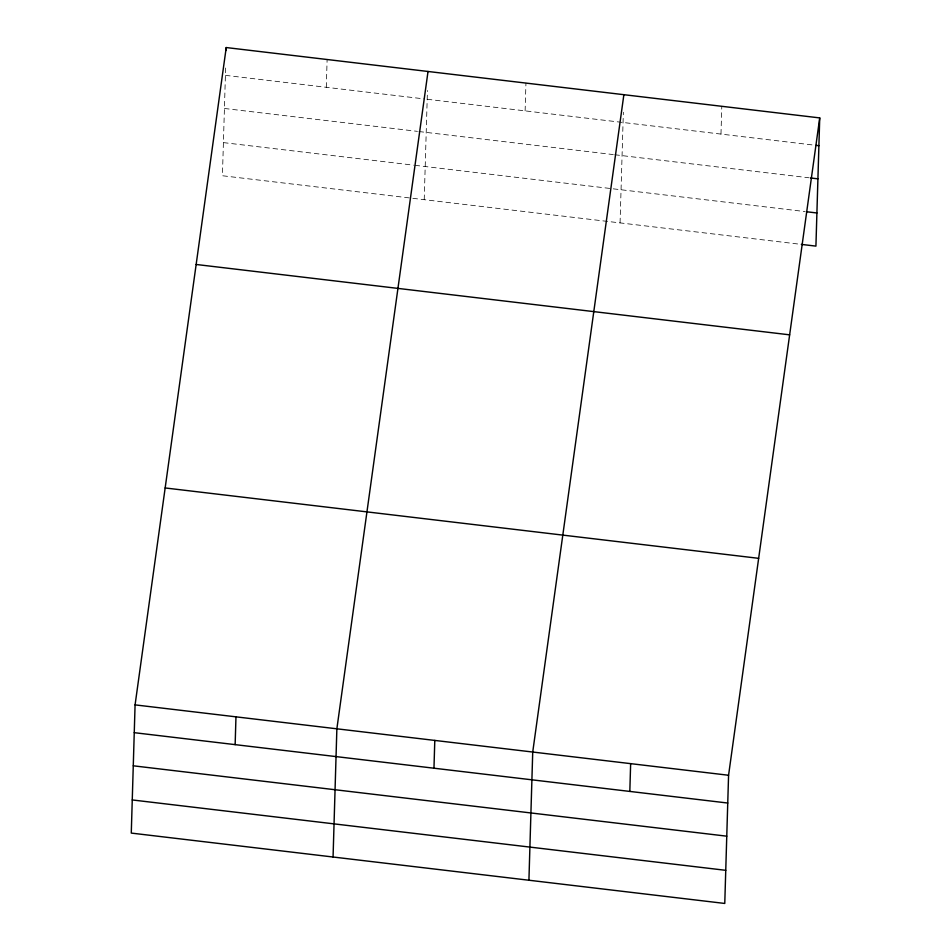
<?xml version="1.0" encoding="UTF-8"?>
<svg xmlns="http://www.w3.org/2000/svg" width="951" height="951" viewBox="0 0 951 951"><rect width="100%" height="100%" fill="white"/><g stroke="black" fill="none" stroke-linecap="round" stroke-linejoin="round"><path stroke-width="0.71" stroke-dasharray="4.75 3.57" d="M225.625 68.02L222.427 175.745L799.85 244.217M326.3 87.302L327.12 59.509M424.217 199.674L427.451 90.488M525.118 110.875L525.951 83.082M620.064 222.891L623.357 112.242M720.977 134.091L721.797 106.31M225.399 75.343L424.265 98.916M427.189 99.261L814.52 145.182M224.424 108.473L417.441 131.357M418.904 131.535L613.3 154.585M614.762 154.751L809.146 177.801M223.402 142.614L413.495 165.153M414.957 165.319L805.212 211.597"/><path stroke-width="1.43" d="M135.078 704.881L131.274 833.088L724.769 903.45L728.573 775.255L819.726 117.912L226.231 47.55L135.078 704.881L728.573 775.255M226.136 50.474L226.231 47.55M235.147 744.633L235.967 716.84M333.064 857.006L336.868 728.811L428.021 71.48M433.965 768.206L434.797 740.413M528.922 880.234L532.726 752.027L623.868 94.696M629.824 791.422L630.644 763.641M819.726 117.912L815.922 246.119L801.313 244.383M815.982 145.36L818.906 145.705M810.609 177.98L817.919 178.836M806.674 211.764L816.909 212.976M196.144 264.473L789.651 334.835M165.153 487.958L758.66 558.332M134.257 732.674L727.753 803.036M133.271 765.805L726.766 836.179M132.26 799.946L725.756 870.32"/></g></svg>
